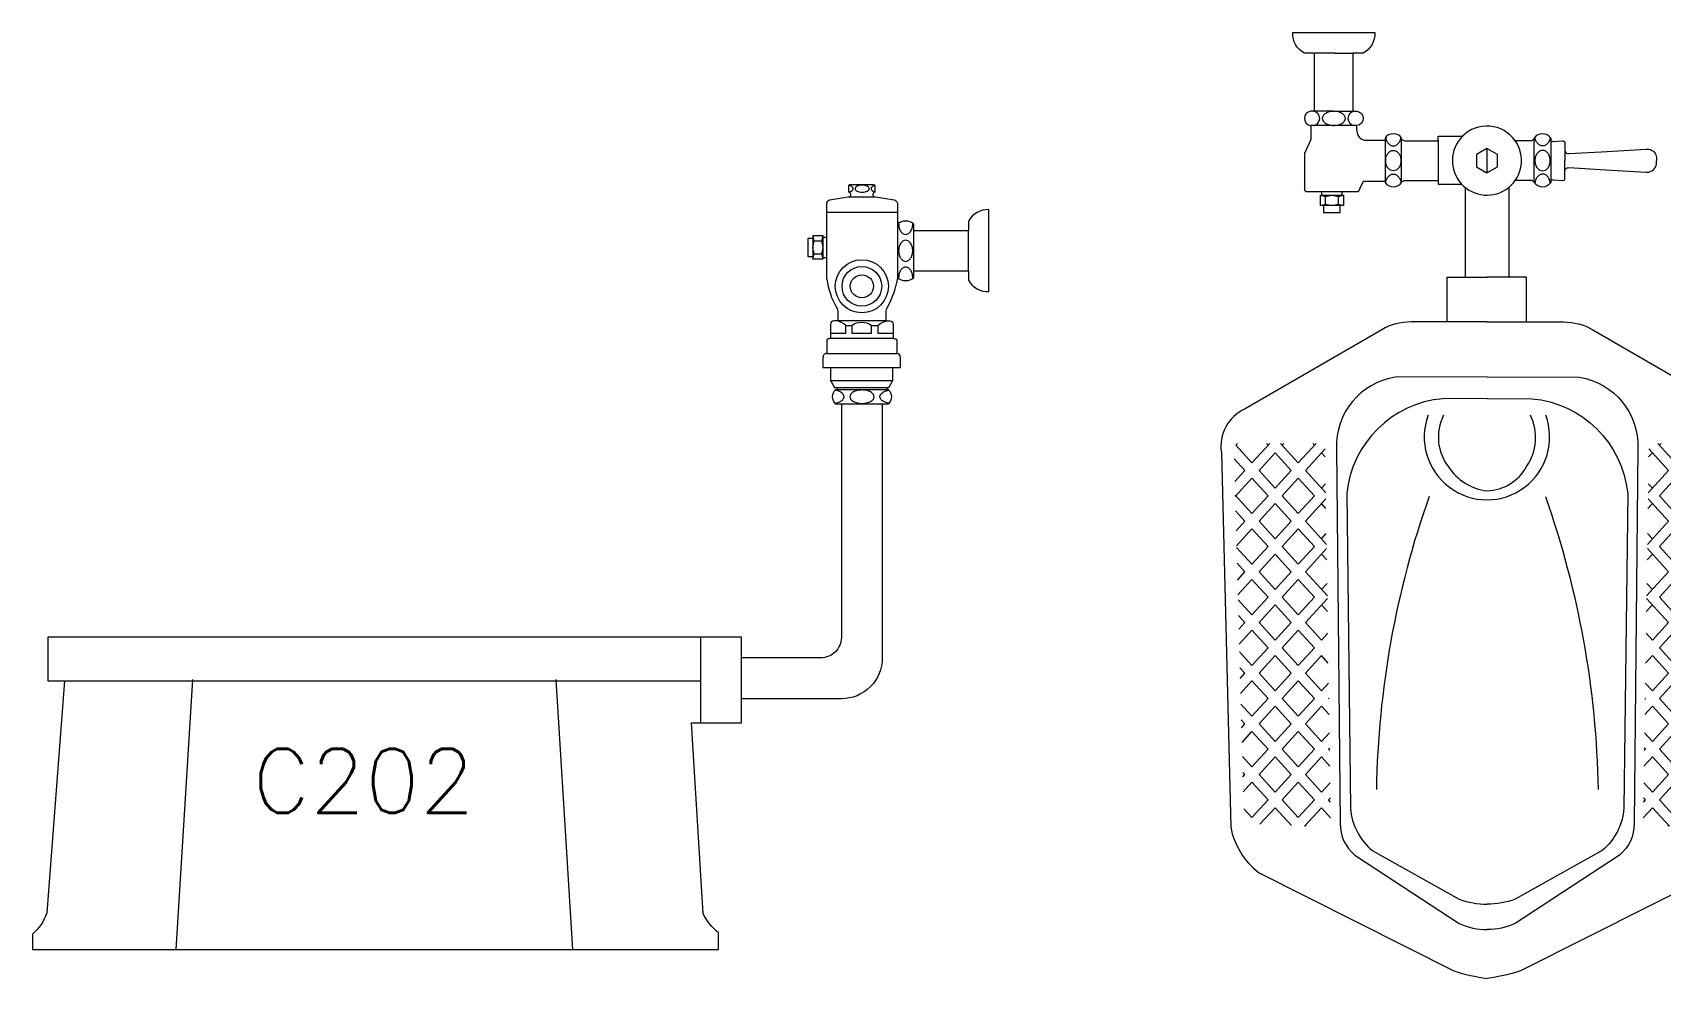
# Model space of a CAD drawing. Header units: inches. Extents: x -2548 to -2391, y 2200 to 2352.
# Drawn here: x -2431.666 to -2429.118, y 2320.232 to 2321.71 of the extents above; entities that cross this region are included whole.
import ezdxf
from ezdxf.enums import TextEntityAlignment as Align

# ---------------------------------------------------------------- set-up
doc = ezdxf.new("R2010")
doc.units = ezdxf.units.IN
doc.header["$MEASUREMENT"] = 0
for name, color, linetype in [('2', 2, 'Continuous'), ('WC-DET1', 15, 'Continuous'), ('WC-DET2', 10, 'Continuous'), ('WC-OUT', 7, 'Continuous'), ('WC-OUTL', 7, 'Continuous')]:
    doc.layers.add(name, color=color, linetype=linetype)
doc.styles.add('ROMANS', font='romans', dxfattribs={"height": 0.1})

# ---------------------------------------------------------------- blocks, each defined once
blk = doc.blocks.new('STAND')
at = {"color": 0}
for p, q in [((0.0107, -0.0216), (0.0014, -0.0124)), ((0.0029, -0.0018), (0.0043, -0.0004)), ((0.0167, -0.0156), (0.0029, -0.0018)), ((0.0167, -0.0156), (0.0319, -0.0004)), ((0.0227, -0.0216), (0.0365, -0.0078)), ((0.0305, -0.0018), (0.0291, -0.0004)), ((0.0503, -0.0216), (0.0365, -0.0078)), ((0.0563, -0.0156), (0.0411, -0.0004)), ((0.0425, -0.0018), (0.0439, -0.0004)), ((0.0563, -0.0156), (0.0715, -0.0004)), ((0.0623, -0.0216), (0.0791, -0.0047)), ((0.0701, -0.0018), (0.0687, -0.0004)), ((0.0793, -0.011), (0.0761, -0.0078)), ((0.002, -0.0303), (0.0107, -0.0216)), ((0.0365, -0.0354), (0.0227, -0.0216)), ((0.0365, -0.0354), (0.0503, -0.0216)), ((0.0797, -0.039), (0.0623, -0.0216)), ((0.0023, -0.0419), (0.0167, -0.0276)), ((0.0305, -0.0414), (0.0167, -0.0276)), ((0.0425, -0.0414), (0.0563, -0.0276)), ((0.0701, -0.0414), (0.0563, -0.0276)), ((0.0761, -0.0354), (0.0796, -0.0319)), ((0.0167, -0.0552), (0.0023, -0.0408)), ((0.0167, -0.0552), (0.0305, -0.0414)), ((0.0227, -0.0612), (0.0365, -0.0474)), ((0.0503, -0.0612), (0.0365, -0.0474)), ((0.0563, -0.0552), (0.0425, -0.0414)), ((0.0563, -0.0552), (0.0701, -0.0414)), ((0.0623, -0.0612), (0.0798, -0.0437)), ((0.0799, -0.0512), (0.0761, -0.0474)), ((0.0107, -0.0612), (0.0027, -0.0532)), ((0.0031, -0.0687), (0.0107, -0.0612)), ((0.0365, -0.075), (0.0227, -0.0612)), ((0.0365, -0.075), (0.0503, -0.0612)), ((0.0804, -0.0793), (0.0623, -0.0612)), ((0.0035, -0.0804), (0.0167, -0.0672)), ((0.0305, -0.081), (0.0167, -0.0672)), ((0.0425, -0.081), (0.0563, -0.0672)), ((0.0701, -0.081), (0.0563, -0.0672)), ((0.0761, -0.075), (0.0802, -0.0708)), ((0.0167, -0.0948), (0.0035, -0.0817)), ((0.0167, -0.0948), (0.0305, -0.081)), ((0.0227, -0.1008), (0.0365, -0.087)), ((0.0503, -0.1008), (0.0365, -0.087)), ((0.0563, -0.0948), (0.0425, -0.081)), ((0.0563, -0.0948), (0.0701, -0.081)), ((0.0623, -0.1008), (0.0804, -0.0826)), ((0.0806, -0.0915), (0.0761, -0.087)), ((0.0107, -0.1008), (0.0039, -0.094)), ((0.0043, -0.1072), (0.0107, -0.1008)), ((0.0365, -0.1146), (0.0227, -0.1008)), ((0.0365, -0.1146), (0.0503, -0.1008)), ((0.0811, -0.1196), (0.0623, -0.1008)), ((0.0047, -0.1188), (0.0167, -0.1068)), ((0.0305, -0.1206), (0.0167, -0.1068)), ((0.0425, -0.1206), (0.0563, -0.1068)), ((0.0701, -0.1206), (0.0563, -0.1068)), ((0.0761, -0.1146), (0.0809, -0.1098)), ((0.0167, -0.1344), (0.0048, -0.1225)), ((0.0167, -0.1344), (0.0305, -0.1206)), ((0.0227, -0.1404), (0.0365, -0.1266)), ((0.0503, -0.1404), (0.0365, -0.1266)), ((0.0563, -0.1344), (0.0425, -0.1206)), ((0.0563, -0.1344), (0.0701, -0.1206)), ((0.0623, -0.1404), (0.0811, -0.1216)), ((0.0813, -0.1318), (0.0761, -0.1266)), ((0.0107, -0.1404), (0.0052, -0.1349)), ((0.0055, -0.1456), (0.0107, -0.1404)), ((0.0058, -0.1572), (0.0167, -0.1464)), ((0.0305, -0.1602), (0.0167, -0.1464)), ((0.0365, -0.1542), (0.0227, -0.1404)), ((0.0365, -0.1542), (0.0503, -0.1404)), ((0.0425, -0.1602), (0.0563, -0.1464)), ((0.0701, -0.1602), (0.0563, -0.1464)), ((0.0761, -0.1542), (0.0623, -0.1404)), ((0.0761, -0.1542), (0.0815, -0.1487)), ((0.0167, -0.174), (0.006, -0.1633)), ((0.0167, -0.174), (0.0305, -0.1602)), ((0.0563, -0.174), (0.0425, -0.1602)), ((0.0563, -0.174), (0.0701, -0.1602)), ((0.0107, -0.18), (0.0064, -0.1757)), ((0.0227, -0.18), (0.0365, -0.1662)), ((0.0503, -0.18), (0.0365, -0.1662)), ((0.0623, -0.18), (0.0761, -0.1662)), ((0.0819, -0.1721), (0.0761, -0.1662)), ((0.0066, -0.184), (0.0107, -0.18)), ((0.007, -0.1957), (0.0167, -0.186)), ((0.0305, -0.1998), (0.0167, -0.186)), ((0.0365, -0.1938), (0.0227, -0.18)), ((0.0365, -0.1938), (0.0503, -0.18)), ((0.0425, -0.1998), (0.0563, -0.186)), ((0.0701, -0.1998), (0.0563, -0.186)), ((0.0761, -0.1938), (0.0623, -0.18)), ((0.0761, -0.1938), (0.0822, -0.1877)), ((0.0167, -0.2136), (0.0305, -0.1998)), ((0.0563, -0.2136), (0.0425, -0.1998)), ((0.0563, -0.2136), (0.0701, -0.1998)), ((0.0821, -0.1998), (0.0824, -0.1995)), ((0.0824, -0.2001), (0.0821, -0.1998)), ((0.0167, -0.2136), (0.0072, -0.2042)), ((0.0107, -0.2196), (0.0076, -0.2165)), ((0.0227, -0.2196), (0.0365, -0.2058)), ((0.0503, -0.2196), (0.0365, -0.2058)), ((0.0623, -0.2196), (0.0761, -0.2058)), ((0.0826, -0.2123), (0.0761, -0.2058)), ((0.0078, -0.2225), (0.0107, -0.2196)), ((0.0082, -0.2341), (0.0167, -0.2256)), ((0.0305, -0.2394), (0.0167, -0.2256)), ((0.0365, -0.2334), (0.0227, -0.2196)), ((0.0365, -0.2334), (0.0503, -0.2196)), ((0.0425, -0.2394), (0.0563, -0.2256)), ((0.0701, -0.2394), (0.0563, -0.2256)), ((0.0761, -0.2334), (0.0623, -0.2196)), ((0.0761, -0.2334), (0.0828, -0.2266)), ((0.0167, -0.2532), (0.0305, -0.2394)), ((0.0563, -0.2532), (0.0425, -0.2394)), ((0.0563, -0.2532), (0.0701, -0.2394)), ((0.0821, -0.2394), (0.083, -0.2384)), ((0.0831, -0.2404), (0.0821, -0.2394)), ((0.0167, -0.2532), (0.0085, -0.245)), ((0.0227, -0.2592), (0.0365, -0.2454)), ((0.0503, -0.2592), (0.0365, -0.2454)), ((0.0623, -0.2592), (0.0761, -0.2454)), ((0.0833, -0.2526), (0.0761, -0.2454)), ((0.0107, -0.2592), (0.0089, -0.2574)), ((0.009, -0.2609), (0.0107, -0.2592)), ((0.0093, -0.2725), (0.0167, -0.2652)), ((0.0305, -0.279), (0.0167, -0.2652)), ((0.0365, -0.273), (0.0227, -0.2592)), ((0.0365, -0.273), (0.0503, -0.2592)), ((0.0425, -0.279), (0.0563, -0.2652)), ((0.0701, -0.279), (0.0563, -0.2652)), ((0.0761, -0.273), (0.0623, -0.2592)), ((0.0761, -0.273), (0.0835, -0.2656)), ((0.0167, -0.2928), (0.0305, -0.279)), ((0.0563, -0.2928), (0.0425, -0.279)), ((0.0563, -0.2928), (0.0701, -0.279)), ((0.0821, -0.279), (0.0837, -0.2774)), ((0.0837, -0.2807), (0.0821, -0.279)), ((0.0167, -0.2928), (0.0097, -0.2858)), ((0.0235, -0.2979), (0.0365, -0.285)), ((0.0505, -0.299), (0.0365, -0.285)), ((0.0616, -0.2995), (0.0761, -0.285)), ((0.0839, -0.2929), (0.0761, -0.285)), ((0.0501, -0.299), (0.0503, -0.2988)), ((0.063, -0.2995), (0.0623, -0.2988))]:
    blk.add_line(p, q, dxfattribs=at)

msp = doc.modelspace()

# ---------------------------------------------------------------- linework, layer by layer
at = {"color": 1}
for p, q in [((-2429.42669, 2321.46786), (-2429.42669, 2321.32782)), ((-2429.35869, 2321.46786), (-2429.35869, 2321.32782)), ((-2430.20314, 2321.33741), (-2430.20314, 2321.40041))]:
    msp.add_line(p, q, dxfattribs=at)
for points in [[(-2430.38928, 2321.45341, 0.8113941), (-2430.39028, 2321.46041), (-2430.39028, 2321.47041, -0.5351838), (-2430.38728, 2321.47241), (-2430.35228, 2321.47241, -0.3027756), (-2430.34928, 2321.47041), (-2430.34928, 2321.46041, 0.8113941), (-2430.35028, 2321.45341, 0.8251429)], [(-2430.42428, 2321.39021), (-2430.42428, 2321.44341, -0.3507811), (-2430.42028, 2321.44841), (-2430.39128, 2321.45341)], [(-2430.35028, 2321.45341), (-2430.34828, 2321.45341), (-2430.31928, 2321.44841, -0.3173877), (-2430.31428, 2321.44341), (-2430.31428, 2321.41041, 0.5628668)], [(-2430.28828, 2321.40041), (-2430.28828, 2321.41041, 0.3846154), (-2430.31428, 2321.41041, 0.4444444)], [(-2430.42428, 2321.32441), (-2430.42428, 2321.35821, -0.3507811)], [(-2430.31428, 2321.32741, -0.0954344), (-2430.33028, 2321.28041, 0.144353), (-2430.33228, 2321.27241), (-2430.33228, 2321.25941)], [(-2430.31428, 2321.32741, 0.3846154), (-2430.28828, 2321.32741), (-2430.28828, 2321.33741, 0.3846154)], [(-2430.42428, 2321.32441, 0.1019262), (-2430.40928, 2321.28041, -0.144353), (-2430.40728, 2321.27241), (-2430.40728, 2321.25941)], [(-2430.40957, 2321.25941), (-2430.41357, 2321.25941, 0.4142136), (-2430.41857, 2321.25441), (-2430.41857, 2321.23441, -0.4142136), (-2430.42157, 2321.23141, 0.4142136), (-2430.42457, 2321.22841), (-2430.42457, 2321.20841)], [(-2430.33, 2321.25941), (-2430.326, 2321.25941, -0.4142136), (-2430.321, 2321.25441), (-2430.321, 2321.23441, 0.4142136), (-2430.318, 2321.23141, -0.4142136), (-2430.315, 2321.22841), (-2430.315, 2321.20841)], [(-2429.45469, 2321.25775), (-2429.51136, 2321.25775, 0.1299767), (-2429.55716, 2321.24564), (-2429.77085, 2321.12186, 0.3339057), (-2429.80786, 2321.05382), (-2429.79317, 2320.46854, 0.1831863), (-2429.74992, 2320.39768), (-2429.4442, 2320.24378, 0.0466836), (-2429.39227, 2320.23204, 2.0098224)], [(-2429.33069, 2321.25775), (-2429.27319, 2321.25775, -0.1299767), (-2429.22739, 2321.24564), (-2429.0137, 2321.12186, -0.3339057), (-2428.97669, 2321.05382), (-2428.99138, 2320.46854, -0.1831863), (-2429.03463, 2320.39768), (-2429.34034, 2320.24378, -0.0466836), (-2429.39227, 2320.23204, -2.0099203)], [(-2430.42457, 2321.20841, 0.4142136), (-2430.43057, 2321.20241), (-2430.43057, 2321.18641), (-2430.41857, 2321.18641)], [(-2430.32157, 2321.18641), (-2430.30957, 2321.18641), (-2430.30957, 2321.20241, 0.3855051), (-2430.315, 2321.20841, 0.7616351)], [(-2430.40178, 2321.12941), (-2430.41057, 2321.12941, -0.4354748), (-2430.41057, 2321.15241, -0.3932673)], [(-2430.41057, 2321.15241), (-2430.40857, 2321.15241, -0.4354748)], [(-2430.33057, 2321.15241), (-2430.32857, 2321.15241, -0.4354748), (-2430.32857, 2321.12941), (-2430.33778, 2321.12941, -0.4354748)]]:
    msp.add_lwpolyline(points, format="xyb", dxfattribs=at)
for points in [[(-2430.39128, 2321.45341), (-2430.38928, 2321.45341)], [(-2430.28828, 2321.40041), (-2430.20314, 2321.40041)], [(-2430.28828, 2321.33741), (-2430.20314, 2321.33741)], [(-2429.45469, 2321.25782), (-2429.45469, 2321.32782), (-2429.42669, 2321.32782)], [(-2429.33069, 2321.25782), (-2429.33069, 2321.32782), (-2429.35869, 2321.32782)], [(-2430.40857, 2321.15541), (-2430.40857, 2321.15241)], [(-2430.33057, 2321.15541), (-2430.33057, 2321.15241)]]:
    msp.add_lwpolyline(points, dxfattribs=at)
at = {"layer": 'WC-DET1', "color": 1}
for p, q in [((-2429.55203, 2321.54482), (-2429.55203, 2321.54251)), ((-2429.55203, 2321.54251), (-2429.55203, 2321.54182)), ((-2429.55203, 2321.54182), (-2429.55203, 2321.47782)), ((-2429.29269, 2321.54482), (-2429.29269, 2321.54251)), ((-2429.29269, 2321.54251), (-2429.29269, 2321.54182)), ((-2429.29269, 2321.54182), (-2429.29269, 2321.47782)), ((-2429.39269, 2321.52882), (-2429.39269, 2321.49082)), ((-2429.55203, 2321.47782), (-2429.55203, 2321.47582)), ((-2429.29269, 2321.47782), (-2429.29269, 2321.47582)), ((-2430.31428, 2321.41041), (-2430.31428, 2321.32741)), ((-2430.42428, 2321.35821), (-2430.42428, 2321.39021))]:
    msp.add_line(p, q, dxfattribs=at)
for points in [[(-2429.63003, 2321.67782), (-2429.66203, 2321.67782, -0.2932252)], [(-2429.63003, 2321.67782), (-2429.60203, 2321.67782, 0.3351146)], [(-2429.63203, 2321.58682), (-2429.66203, 2321.58682, 0.9132146)], [(-2429.63203, 2321.58682), (-2429.60203, 2321.58682, -0.9132146)], [(-2429.34269, 2321.47882), (-2429.34847, 2321.47882, 0.8684877)], [(-2430.28828, 2321.33741), (-2430.28828, 2321.40041, 0.3846154)], [(-2429.39227, 2321.25775), (-2429.45469, 2321.25775, 0.16157)], [(-2429.39227, 2321.25775), (-2429.33069, 2321.25775, -0.1637448)], [(-2430.40857, 2321.15241), (-2430.33057, 2321.15241, -0.4354748)], [(-2429.39227, 2321.17182), (-2429.53626, 2321.17151, 0.3793298), (-2429.62786, 2321.05982), (-2429.62186, 2320.47382, 0.2354764), (-2429.5991, 2320.42483), (-2429.43586, 2320.31782, 0.1095771), (-2429.39227, 2320.3084, 1.5464248)], [(-2429.39227, 2321.17182), (-2429.24829, 2321.17151, -0.3793298), (-2429.15669, 2321.05982), (-2429.16269, 2320.47382, -0.2354764), (-2429.18544, 2320.42483), (-2429.34869, 2320.31782, -0.1095771), (-2429.39227, 2320.3084, -1.5464248)], [(-2430.33778, 2321.12941), (-2430.40178, 2321.12941, -0.4354748)], [(-2429.39227, 2321.13828), (-2429.46186, 2321.13782, 0.3594419), (-2429.61186, 2320.98982), (-2429.60586, 2320.49782, 0.206809), (-2429.57186, 2320.43182), (-2429.43586, 2320.35582, 0.0872066), (-2429.39227, 2320.34782, 1.3322368)], [(-2429.39227, 2321.13828), (-2429.32269, 2321.13782, -0.3594419), (-2429.17269, 2320.98982), (-2429.17869, 2320.49782, -0.206809), (-2429.21269, 2320.43182), (-2429.34869, 2320.35582, -0.0872066), (-2429.39227, 2320.34782, -1.3322368)], [(-2429.46066, 2321.11182, 0.2882654), (-2429.45278, 2321.03129, 0.2205137), (-2429.39269, 2320.99382, 0.2657528), (-2429.33069, 2321.03182, 0.2695215), (-2429.32469, 2321.11182, 4.3524595)], [(-2429.48315, 2320.98494, 0.0805512), (-2429.56552, 2320.52738, -21.9128916)], [(-2429.3014, 2320.98494, -0.0805512), (-2429.21903, 2320.52738, 21.9128916)]]:
    msp.add_lwpolyline(points, format="xyb", dxfattribs=at)
for points in [[(-2429.59603, 2321.56482), (-2429.66803, 2321.56482)], [(-2429.52603, 2321.47582), (-2429.52603, 2321.54482)], [(-2429.46869, 2321.54182), (-2429.46869, 2321.47882)], [(-2429.31869, 2321.47582), (-2429.31869, 2321.54482)], [(-2429.27069, 2321.52482), (-2429.27069, 2321.50982)], [(-2429.27069, 2321.49482), (-2429.27069, 2321.50982)], [(-2429.61891, 2321.46082), (-2429.65091, 2321.46082)], [(-2429.65091, 2321.45563), (-2429.61891, 2321.45563)], [(-2429.44186, 2321.47282), (-2429.43202, 2321.47282)], [(-2430.42428, 2321.42941), (-2430.31428, 2321.42941)], [(-2430.38928, 2321.45341), (-2430.35028, 2321.45341)], [(-2429.62203, 2321.43963), (-2429.64803, 2321.43963)], [(-2430.44628, 2321.38821), (-2430.44628, 2321.36021)], [(-2430.43028, 2321.35821), (-2430.43028, 2321.39021)], [(-2429.42669, 2321.32782), (-2429.39227, 2321.32782)], [(-2429.35869, 2321.32782), (-2429.39227, 2321.32782)], [(-2430.33057, 2321.25941), (-2430.40957, 2321.25941)], [(-2430.41857, 2321.23241), (-2430.32157, 2321.23241)], [(-2430.42457, 2321.20841), (-2430.315, 2321.20841)], [(-2430.41857, 2321.18641), (-2430.32157, 2321.18641)], [(-2430.41857, 2321.16641), (-2430.32157, 2321.16641)], [(-2430.40857, 2321.15541), (-2430.33057, 2321.15541)], [(-2430.622, 2320.76521), (-2430.622, 2320.63121)], [(-2430.558, 2320.65321), (-2430.558, 2320.73321)], [(-2431.616, 2320.69721), (-2430.622, 2320.69721)], [(-2431.416, 2320.69921), (-2431.442, 2320.27721)], [(-2430.848, 2320.69921), (-2430.822, 2320.27721)]]:
    msp.add_lwpolyline(points, dxfattribs=at)
msp.add_lwpolyline([(-2429.39269, 2321.52882), (-2429.40914, 2321.51932), (-2429.40914, 2321.50032), (-2429.39269, 2321.49082), (-2429.37623, 2321.50032), (-2429.37623, 2321.51932)], close=True, dxfattribs=at)
for radius in [0.0415, 0.031, 0.01802]:
    msp.add_circle((-2430.36978, 2321.31341), radius, dxfattribs=at)
for centre, radius, start, end in [((-2429.39269, 2321.50982), 0.054, 135.27509, 35.03481), ((-2429.39269, 2321.07782), 0.098, 159.69981, 20.30019)]:
    msp.add_arc(centre, radius, start, end, dxfattribs=at)
at = {"layer": 'WC-DET2', "color": 1}
for points in [[(-2429.63203, 2321.56482, 0.0620602), (-2429.62483, 2321.56571, 0.0752985), (-2429.6193, 2321.56804, 0.1070495), (-2429.61522, 2321.57193, 0.1500291), (-2429.61403, 2321.57582, 0.1500291), (-2429.61522, 2321.5797, 0.1070495), (-2429.6193, 2321.5836, 0.0752985), (-2429.62483, 2321.58592, 0.0620602), (-2429.63203, 2321.58682, 0.0620602), (-2429.63923, 2321.58592, 0.0752985), (-2429.64476, 2321.5836, 0.1070495), (-2429.64884, 2321.5797, 0.1500291), (-2429.65003, 2321.57582, 0.1500291), (-2429.64884, 2321.57193, 0.1070495), (-2429.64476, 2321.56804, 0.0752985), (-2429.63923, 2321.56571, 0.0620602)], [(-2429.52703, 2321.50982, -0.0754446), (-2429.52799, 2321.50351, -0.0857828), (-2429.53054, 2321.4985, -0.10607), (-2429.53463, 2321.49495, -0.1268224), (-2429.53903, 2321.49382, -0.1268224), (-2429.54343, 2321.49495, -0.10607), (-2429.54752, 2321.4985, -0.0857828), (-2429.55007, 2321.50351, -0.0754446), (-2429.55103, 2321.50982, -0.0754446), (-2429.55007, 2321.51613, -0.0857828), (-2429.54752, 2321.52113, -0.10607), (-2429.54343, 2321.52468, -0.1268224), (-2429.53903, 2321.52582, -0.1268224), (-2429.53463, 2321.52468, -0.10607), (-2429.53054, 2321.52113, -0.0857828), (-2429.52799, 2321.51613, -0.0754446)], [(-2429.31769, 2321.50982, 0.0754446), (-2429.31673, 2321.50351, 0.0857828), (-2429.31417, 2321.4985, 0.10607), (-2429.31009, 2321.49495, 0.1268224), (-2429.30569, 2321.49382, 0.1268224), (-2429.30129, 2321.49495, 0.10607), (-2429.2972, 2321.4985, 0.0857828), (-2429.29465, 2321.50351, 0.0754446), (-2429.29369, 2321.50982, 0.0754446), (-2429.29465, 2321.51613, 0.0857828), (-2429.2972, 2321.52113, 0.10607), (-2429.30129, 2321.52468, 0.1268224), (-2429.30569, 2321.52582, 0.1268224), (-2429.31009, 2321.52468, 0.10607), (-2429.31417, 2321.52113, 0.0857828), (-2429.31673, 2321.51613, 0.0754446)], [(-2430.36928, 2321.47141, 0.0510993), (-2430.37373, 2321.47096, 0.0649481), (-2430.37706, 2321.4698, 0.1042029), (-2430.37961, 2321.46778, 0.1747045), (-2430.38028, 2321.46591, 0.1747045), (-2430.37961, 2321.46405, 0.1042029), (-2430.37706, 2321.46203, 0.0649481), (-2430.37373, 2321.46087, 0.0510993), (-2430.36928, 2321.46041, 0.0510993), (-2430.36484, 2321.46087, 0.0649481), (-2430.36151, 2321.46203, 0.1042029), (-2430.35896, 2321.46405, 0.1747045), (-2430.35828, 2321.46591, 0.1747045), (-2430.35896, 2321.46778, 0.1042029), (-2430.36151, 2321.4698, 0.0649481), (-2430.36484, 2321.47096, 0.0510993)], [(-2430.30128, 2321.38541, 0.1398892), (-2430.30524, 2321.38429, 0.1071181), (-2430.30906, 2321.38058, 0.0798125), (-2430.31139, 2321.37548, 0.067459), (-2430.31228, 2321.36891, 0.067459), (-2430.31139, 2321.36235, 0.0798125), (-2430.30906, 2321.35725, 0.1071181), (-2430.30524, 2321.35354, 0.1398892), (-2430.30128, 2321.35241, 0.1398892), (-2430.29733, 2321.35354, 0.1071181), (-2430.29351, 2321.35725, 0.0798125), (-2430.29117, 2321.36235, 0.067459), (-2430.29028, 2321.36891, 0.067459), (-2430.29117, 2321.37548, 0.0798125), (-2430.29351, 2321.38058, 0.1071181), (-2430.29733, 2321.38429, 0.1398892)], [(-2430.36957, 2321.15141, 0.0563171), (-2430.37721, 2321.15055, 0.0700721), (-2430.383, 2321.14834, 0.106079), (-2430.38736, 2321.14455, 0.1622003), (-2430.38857, 2321.14091, 0.1622003), (-2430.38736, 2321.13728, 0.106079), (-2430.383, 2321.13349, 0.0700721), (-2430.37721, 2321.13128, 0.0563171), (-2430.36957, 2321.13041, 0.0563171), (-2430.36192, 2321.13128, 0.0700721), (-2430.35613, 2321.13349, 0.106079), (-2430.35178, 2321.13728, 0.1622003), (-2430.35057, 2321.14091, 0.1622003), (-2430.35178, 2321.14455, 0.106079), (-2430.35613, 2321.14834, 0.0700721), (-2430.36192, 2321.15055, 0.0563171)]]:
    msp.add_lwpolyline(points, format="xyb", close=True, dxfattribs=at)
for points in [[(-2429.55097, 2321.54624, 0.0712691), (-2429.55007, 2321.54251, 0.0857828), (-2429.54752, 2321.5375, 0.10607), (-2429.54343, 2321.53395, 0.1268224), (-2429.53903, 2321.53282, 0.1268224), (-2429.53463, 2321.53395, 0.10607), (-2429.53054, 2321.5375, 0.0857828), (-2429.52799, 2321.54251, 0.0712691), (-2429.52709, 2321.54624, 0.0754446)], [(-2429.29375, 2321.54624, -0.0712691), (-2429.29465, 2321.54251, -0.0857828), (-2429.2972, 2321.5375, -0.10607), (-2429.30129, 2321.53395, -0.1268224), (-2429.30569, 2321.53282, -0.1268224), (-2429.31009, 2321.53395, -0.10607), (-2429.31417, 2321.5375, -0.0857828), (-2429.31673, 2321.54251, -0.0712691), (-2429.31763, 2321.54624, -0.0754446)], [(-2429.55097, 2321.4744, -0.0567954), (-2429.55007, 2321.47913, -0.0857828), (-2429.54752, 2321.48413, -0.10607), (-2429.54343, 2321.48768, -0.1268224), (-2429.53903, 2321.48882, -0.1268224), (-2429.53463, 2321.48768, -0.10607), (-2429.53054, 2321.48413, -0.0857828), (-2429.52799, 2321.47913, -0.0567954), (-2429.52709, 2321.4744, -0.0754446)], [(-2429.29375, 2321.4744, 0.0567954), (-2429.29465, 2321.47913, 0.0857828), (-2429.2972, 2321.48413, 0.10607), (-2429.30129, 2321.48768, 0.1268224), (-2429.30569, 2321.48882, 0.1268224), (-2429.31009, 2321.48768, 0.10607), (-2429.31417, 2321.48413, 0.0857828), (-2429.31673, 2321.47913, 0.0567954), (-2429.31763, 2321.4744, 0.0754446)], [(-2430.39028, 2321.46078, 0.0733708), (-2430.38651, 2321.46203, 0.1042029), (-2430.38396, 2321.46405, 0.1747045), (-2430.38328, 2321.46591, 0.1747045), (-2430.38396, 2321.46778, 0.1042029), (-2430.38651, 2321.4698, 0.0649481), (-2430.38984, 2321.47096, 0.0052118), (-2430.39028, 2321.47105, 0.0510993)], [(-2430.34928, 2321.47083, 0.0545318), (-2430.35206, 2321.4698, 0.1042029), (-2430.35461, 2321.46778, 0.1747045), (-2430.35528, 2321.46591, 0.1747045), (-2430.35461, 2321.46405, 0.1042029), (-2430.35206, 2321.46203, 0.0545318), (-2430.34928, 2321.461, 0.0510993)], [(-2430.31226, 2321.41201, 0.011121), (-2430.31228, 2321.41091, 0.067459), (-2430.31139, 2321.40435, 0.0798125), (-2430.30906, 2321.39925, 0.1071181), (-2430.30524, 2321.39554, 0.1398892), (-2430.30128, 2321.39441, 0.1398892), (-2430.29733, 2321.39554, 0.1071181), (-2430.29351, 2321.39925, 0.0798125), (-2430.29117, 2321.40435, 0.067459), (-2430.29028, 2321.41091, 0.011121), (-2430.29031, 2321.41201, 0.0798125)], [(-2430.30128, 2321.34341, 0.1398892), (-2430.30524, 2321.34229, 0.1071181), (-2430.30906, 2321.33858, 0.0798125), (-2430.31139, 2321.33348, 0.067459), (-2430.31228, 2321.32691, 0.011121), (-2430.31226, 2321.32582, 0.0798125)], [(-2430.29031, 2321.32582, 0.011121), (-2430.29028, 2321.32691, 0.067459), (-2430.29117, 2321.33348, 0.0798125), (-2430.29351, 2321.33858, 0.1071181), (-2430.29733, 2321.34229, 0.1398892), (-2430.30128, 2321.34341, 0.1398892)], [(-2430.39457, 2321.25241, 0.1339181), (-2430.40957, 2321.25941, -11.7103942)], [(-2430.38557, 2321.25241, -0.3228849), (-2430.35457, 2321.25241, 0.3228849)], [(-2430.345, 2321.25241, -0.1339181), (-2430.33, 2321.25941, 11.7103942)], [(-2430.41184, 2321.13074, 0.0216435), (-2430.40892, 2321.13128, 0.0700721), (-2430.40313, 2321.13349, 0.106079), (-2430.39878, 2321.13728, 0.1622003), (-2430.39757, 2321.14091, 0.1622003), (-2430.39878, 2321.14455, 0.106079), (-2430.40313, 2321.14834, 0.0700721), (-2430.40892, 2321.15055, 0.0216435), (-2430.41184, 2321.15109, 0.0563171)], [(-2430.3273, 2321.13074, -0.0216435), (-2430.33021, 2321.13128, -0.0700721), (-2430.336, 2321.13349, -0.106079), (-2430.34036, 2321.13728, -0.1622003), (-2430.34157, 2321.14091, -0.1622003), (-2430.34036, 2321.14455, -0.106079), (-2430.336, 2321.14834, -0.0700721), (-2430.33021, 2321.15055, -0.0216435), (-2430.3273, 2321.15109, -0.0563171)]]:
    msp.add_lwpolyline(points, format="xyb", dxfattribs=at)
for points in [[(-2429.65291, 2321.45563), (-2429.64491, 2321.45363), (-2429.63491, 2321.45563), (-2429.62491, 2321.45363), (-2429.61691, 2321.45563)], [(-2429.64491, 2321.44163), (-2429.64491, 2321.45363)], [(-2429.62491, 2321.44163), (-2429.62491, 2321.45363)], [(-2429.65291, 2321.43963), (-2429.64491, 2321.44163), (-2429.63491, 2321.43963), (-2429.62491, 2321.44163), (-2429.61691, 2321.43963)], [(-2430.44628, 2321.35621), (-2430.44428, 2321.36421), (-2430.44628, 2321.37421), (-2430.44428, 2321.38421), (-2430.44628, 2321.39221)], [(-2430.44428, 2321.38421), (-2430.43228, 2321.38421)], [(-2430.43028, 2321.35621), (-2430.43228, 2321.36421), (-2430.43028, 2321.37421), (-2430.43228, 2321.38421), (-2430.43028, 2321.39221)], [(-2430.44428, 2321.36421), (-2430.43228, 2321.36421)], [(-2430.41857, 2321.24041), (-2430.39457, 2321.24041), (-2430.39457, 2321.25241), (-2430.38557, 2321.25241), (-2430.38557, 2321.24041), (-2430.35457, 2321.24041), (-2430.35457, 2321.25241), (-2430.34457, 2321.25241), (-2430.34457, 2321.24041), (-2430.32122, 2321.24041)]]:
    msp.add_lwpolyline(points, dxfattribs=at)
for centre, start, end in [((-2429.66503, 2321.57582), 275.19443, 84.80557), ((-2429.59903, 2321.57582), 95.19443, 264.80557)]:
    msp.add_arc(centre, 0.01105, start, end, dxfattribs=at)
at = {"layer": 'WC-OUT', "color": 1}
for points in [[(-2429.66203, 2321.67782), (-2429.67803, 2321.67782, -0.2932252), (-2429.69603, 2321.70982), (-2429.63003, 2321.70982), (-2429.56803, 2321.70982, -0.2932252), (-2429.58603, 2321.67782), (-2429.60203, 2321.67782)], [(-2429.66203, 2321.58682), (-2429.66803, 2321.58682, 0.9132146), (-2429.66803, 2321.56482)], [(-2430.20314, 2321.33741), (-2430.20314, 2321.32321, 0.2932252), (-2430.17114, 2321.30521), (-2430.17114, 2321.36721), (-2430.17114, 2321.43321, 0.2932252), (-2430.20314, 2321.41521), (-2430.20314, 2321.40041)], [(-2431.616, 2320.69721), (-2431.64395, 2320.33428, -0.139947), (-2431.666, 2320.30121), (-2431.666, 2320.27721), (-2430.594, 2320.27721), (-2430.594, 2320.30321, -0.0990195), (-2430.618, 2320.33321), (-2430.636, 2320.63121), (-2430.622, 2320.63121)]]:
    msp.add_lwpolyline(points, format="xyb", dxfattribs=at)
for points in [[(-2429.66203, 2321.58682), (-2429.66203, 2321.67782)], [(-2429.60203, 2321.6628), (-2429.60203, 2321.67782)], [(-2429.66803, 2321.56482), (-2429.66803, 2321.54282), (-2429.67803, 2321.52082), (-2429.67803, 2321.46482)], [(-2429.65091, 2321.46082), (-2429.67603, 2321.46082), (-2429.67803, 2321.46482)], [(-2429.65291, 2321.45563), (-2429.65091, 2321.45563)], [(-2429.64803, 2321.43963), (-2429.65291, 2321.43963), (-2429.65291, 2321.45563)], [(-2429.65091, 2321.45563), (-2429.65091, 2321.46082)], [(-2429.64803, 2321.43963), (-2429.64803, 2321.42882), (-2429.64135, 2321.42882)], [(-2430.44628, 2321.38821), (-2430.45428, 2321.38821), (-2430.45428, 2321.36021), (-2430.44628, 2321.36021)], [(-2430.43028, 2321.39021), (-2430.43028, 2321.39221), (-2430.44628, 2321.39221), (-2430.44628, 2321.38821)], [(-2430.43028, 2321.39021), (-2430.42428, 2321.39021)], [(-2430.44628, 2321.36021), (-2430.44628, 2321.35621), (-2430.43028, 2321.35621)], [(-2430.43028, 2321.35621), (-2430.43028, 2321.35821)], [(-2430.43028, 2321.35821), (-2430.42428, 2321.35821)], [(-2430.41857, 2321.18641), (-2430.41857, 2321.16641), (-2430.41257, 2321.15541), (-2430.40857, 2321.15541)], [(-2430.33057, 2321.15541), (-2430.32757, 2321.15541), (-2430.32157, 2321.16641), (-2430.32157, 2321.18641)], [(-2430.558, 2320.76521), (-2431.642, 2320.76521), (-2431.642, 2320.69721), (-2431.616, 2320.69721)], [(-2430.558, 2320.73321), (-2430.558, 2320.76521)], [(-2430.622, 2320.63121), (-2430.558, 2320.63121), (-2430.558, 2320.66921)]]:
    msp.add_lwpolyline(points, dxfattribs=at)
at = {"layer": 'WC-OUTL', "color": 1}
for p, q in [((-2429.59603, 2321.55682), (-2429.59603, 2321.56482)), ((-2429.58403, 2321.54182), (-2429.57354, 2321.54182)), ((-2429.57354, 2321.54182), (-2429.55203, 2321.54182))]:
    msp.add_line(p, q, dxfattribs=at)
for points in [[(-2429.60203, 2321.58682), (-2429.60203, 2321.6628)], [(-2429.46869, 2321.54182), (-2429.46869, 2321.54782), (-2429.43105, 2321.54782)], [(-2429.61891, 2321.45563), (-2429.61691, 2321.45563), (-2429.61691, 2321.43963), (-2429.62203, 2321.43963)], [(-2429.61891, 2321.45563), (-2429.61891, 2321.46082)], [(-2429.60903, 2321.46082), (-2429.61891, 2321.46082)], [(-2429.59203, 2321.46482), (-2429.59403, 2321.46082), (-2429.60903, 2321.46082)], [(-2429.5918, 2321.46482), (-2429.58544, 2321.47782)], [(-2429.58544, 2321.47782), (-2429.55203, 2321.47782)], [(-2429.46869, 2321.47882), (-2429.46869, 2321.47282), (-2429.44186, 2321.47282)], [(-2429.64135, 2321.42882), (-2429.62203, 2321.42882), (-2429.62203, 2321.43963)]]:
    msp.add_lwpolyline(points, dxfattribs=at)
for points in [[(-2429.60203, 2321.58682), (-2429.59603, 2321.58682, -0.9132146), (-2429.59603, 2321.56482), (-2429.59803, 2321.56482)], [(-2429.52603, 2321.54382, 0.236068), (-2429.52103, 2321.54082), (-2429.46869, 2321.54082, 0.4710664)], [(-2429.31869, 2321.54382, -0.236068), (-2429.32369, 2321.54082), (-2429.34847, 2321.54082, -0.69551)], [(-2429.29269, 2321.54182, 0.4142136), (-2429.28869, 2321.53982), (-2429.27469, 2321.54082, -0.2740444), (-2429.27069, 2321.53882), (-2429.27069, 2321.52482)], [(-2429.27069, 2321.52482, 0.3866069), (-2429.26469, 2321.52082), (-2429.21342, 2321.52378, -0.0166027)], [(-2429.21342, 2321.52378), (-2429.14369, 2321.52782, -0.0166027), (-2429.14269, 2321.52784, -1.3380697)], [(-2429.14269, 2321.52782, -0.3988843), (-2429.12769, 2321.51482), (-2429.12769, 2321.50982)], [(-2429.14269, 2321.49182, 0.3988843), (-2429.12769, 2321.50482), (-2429.12769, 2321.50982)], [(-2429.29269, 2321.47782, -0.4142136), (-2429.28869, 2321.47982), (-2429.27469, 2321.47882, 0.2740444), (-2429.27069, 2321.48082), (-2429.27069, 2321.49482)], [(-2429.27069, 2321.49482, -0.3866069), (-2429.26469, 2321.49882), (-2429.20677, 2321.49547, 0.0166027)], [(-2429.20677, 2321.49547), (-2429.14369, 2321.49182, 0.0166027), (-2429.14269, 2321.49179, 1.3380697)], [(-2429.52603, 2321.47582, -0.236068), (-2429.52103, 2321.47882), (-2429.46869, 2321.47882, -0.4710664)], [(-2429.31869, 2321.47582, 0.236068), (-2429.32369, 2321.47882), (-2429.34269, 2321.47882, 0.6552512)], [(-2430.40178, 2321.12941), (-2430.40178, 2320.76491, -0.4142136), (-2430.43378, 2320.73291), (-2430.558, 2320.73291)], [(-2430.33778, 2321.12941), (-2430.33778, 2320.73291, -0.4142136), (-2430.40178, 2320.66891), (-2430.558, 2320.66891)]]:
    msp.add_lwpolyline(points, format="xyb", dxfattribs=at)
for centre, radius, start, end in [((-2429.58115, 2321.55642), 0.01488, 178.46083, 235.61241), ((-2429.39269, 2321.50982), 0.054, 35.03481, 135.27509), ((-2429.58115, 2321.55642), 0.01488, 235.61241, 258.85878), ((-2429.53903, 2321.53625), 0.01557, 33.39849, 146.60151), ((-2429.30569, 2321.53625), 0.01557, 33.39849, 146.60151), ((-2429.53903, 2321.48439), 0.01557, 213.39849, 326.60151), ((-2429.30569, 2321.48439), 0.01557, 213.39849, 326.60151)]:
    msp.add_arc(centre, radius, start, end, dxfattribs=at)

# ---------------------------------------------------------------- block references
at = {"layer": 'WC-DET1', "color": 1, "yscale": 2, "zscale": 2}
for p, xscale in [((-2429.79051, 2321.06878), 1.829429960229845), ((-2428.99486, 2321.06878), -1.829429960229845)]:
    msp.add_blockref('STAND', p, dxfattribs=dict(at, xscale=xscale))

# ---------------------------------------------------------------- texts
at = {"layer": '2', "color": 1, "style": 'ROMANS', "flags": 8}
msp.add_attdef('C202', text='C202', height=0.1, dxfattribs=at).set_placement((-2431.14867, 2320.54062), align=Align.MIDDLE)

doc.saveas('drawing.dxf')
